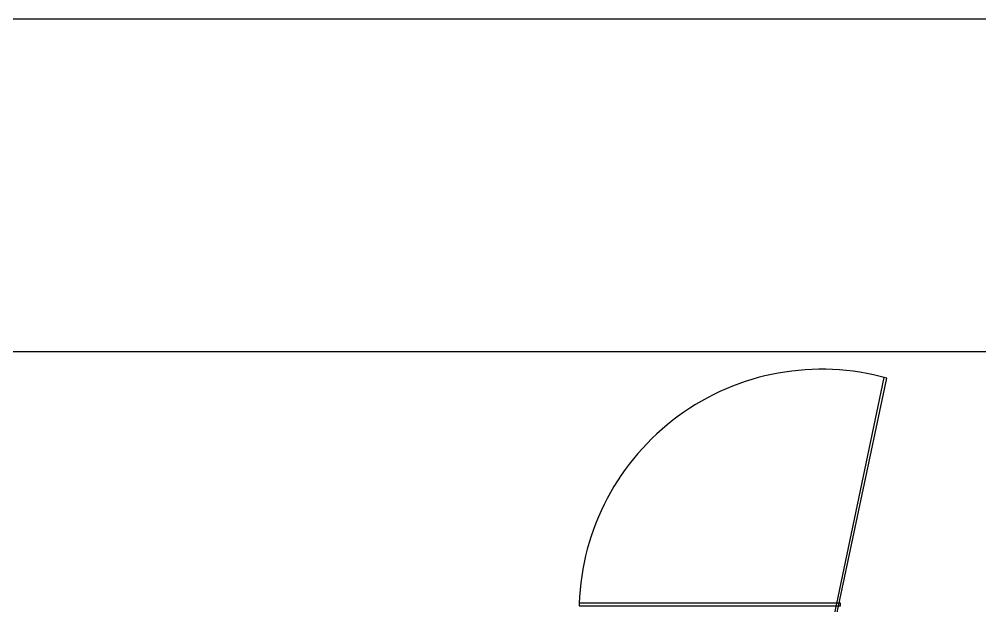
# Model space of a CAD drawing. Header units: millimetres. Extents: x 5064 to 11004, y 3085 to 7285.
# Drawn here: x 6219 to 7374, y 6580 to 7285 of the extents above; entities that cross this region are included whole.
import ezdxf
from ezdxf.lldxf.tags import DXFTag

# ---------------------------------------------------------------- set-up
doc = ezdxf.new("R2010")
doc.units = ezdxf.units.MM
doc.header["$LTSCALE"] = 0.3
doc.layers.add('Nekreslit', color=6, linetype='Continuous', plot=False)
tags = doc.linetypes.add('HIDDEN2', pattern=[4.7625, 3.175, -1.5875]).pattern_tags.tags
tags[6:7] = [DXFTag(74, 4), DXFTag(75, 0), DXFTag(340, '0'), DXFTag(46, 0.0), DXFTag(50, 0.0), DXFTag(44, 0.0), DXFTag(45, 0.0)]
tags[4:5] = [DXFTag(74, 4), DXFTag(75, 0), DXFTag(340, '0'), DXFTag(46, 0.0), DXFTag(50, 0.0), DXFTag(44, 0.0), DXFTag(45, 0.0)]

msp = doc.modelspace()

# ---------------------------------------------------------------- linework, layer by layer
at = {"linetype": 'HIDDEN2'}
msp.add_lwpolyline([(7258.5, 6854.6), (7194.1, 6548.3), (7197.1, 6547.6), (7262.1, 6853.6)], close=True, dxfattribs=at)
msp.add_lwpolyline([(6892.3, 6580.1), (7206.3, 6580.1), (7206.3, 6583.1), (6892.3, 6583.1)], close=True)
msp.add_arc((7183.5, 6573.1), 291.4, 74.3536, 178.1216, dxfattribs=at)
at = {"layer": 'Nekreslit'}
for points in [[(5064.4, 3085.3), (11004.4, 3085.3), (11004.4, 7285.3), (5064.4, 7285.3)], [(5464.4, 3285.3), (9504.4, 3285.3), (9504.4, 6885.3), (5464.4, 6885.3)]]:
    msp.add_lwpolyline(points, close=True, dxfattribs=at)

doc.saveas('drawing.dxf')
